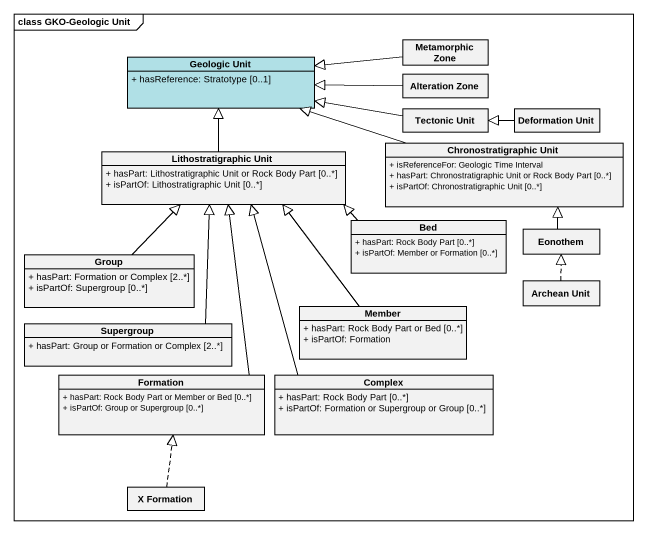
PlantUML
@startuml
mainframe class GKO-Geologic Unit
hide circle
hide empty members
skinparam classAttributeIconSize 0
class "Metamorphic Zone" as Metamorphic_Zone
class "Geologic Unit" as Geologic_Unit #B0E0E6 {
  + hasReference: Stratotype [0..1]
}
class "Alteration Zone" as Alteration_Zone
class "Tectonic Unit" as Tectonic_Unit
class "Deformation Unit" as Deformation_Unit
class "Lithostratigraphic Unit" as Lithostratigraphic_Unit {
  + hasPart: Lithostratigraphic Unit or Rock Body Part [0..*]
  + isPartOf: Lithostratigraphic Unit [0..*]
}
class "Chronostratigraphic Unit" as Chronostratigraphic_Unit {
  + isReferenceFor: Geologic Time Interval
  + hasPart: Chronostratigraphic Unit or Rock Body Part [0..*]
  + isPartOf: Chronostratigraphic Unit [0..*]
}
class Bed {
  + hasPart: Rock Body Part [0..*]
  + isPartOf: Member or Formation [0..*]
}
class Eonothem
class "Group" as Group_ {
  + hasPart: Formation or Complex [2..*]
  + isPartOf: Supergroup [0..*]
}
class "Archean Unit" as Archean_Unit
class Supergroup {
  + hasPart: Group or Formation or Complex [2..*]
}
class Member {
  + hasPart: Rock Body Part or Bed [0..*]
  + isPartOf: Formation
}
class Formation {
  + hasPart: Rock Body Part or Member or Bed [0..*]
  + isPartOf: Group or Supergroup [0..*]
}
class Complex {
  + hasPart: Rock Body Part [0..*]
  + isPartOf: Formation or Supergroup or Group [0..*]
}
class "X Formation" as X_Formation
Metamorphic_Zone -left-|> Geologic_Unit
Alteration_Zone -left-|> Geologic_Unit
Tectonic_Unit -left-|> Geologic_Unit
Deformation_Unit -left-|> Tectonic_Unit
Lithostratigraphic_Unit -up-|> Geologic_Unit
Chronostratigraphic_Unit -left-|> Geologic_Unit
Bed -left-|> Lithostratigraphic_Unit
Eonothem -up-|> Chronostratigraphic_Unit
Group_ -up-|> Lithostratigraphic_Unit
Archean_Unit .up.|> Eonothem
Supergroup -up-|> Lithostratigraphic_Unit
Member -up-|> Lithostratigraphic_Unit
Formation -up-|> Lithostratigraphic_Unit
Complex -up-|> Lithostratigraphic_Unit
X_Formation .up.|> Formation
@enduml
